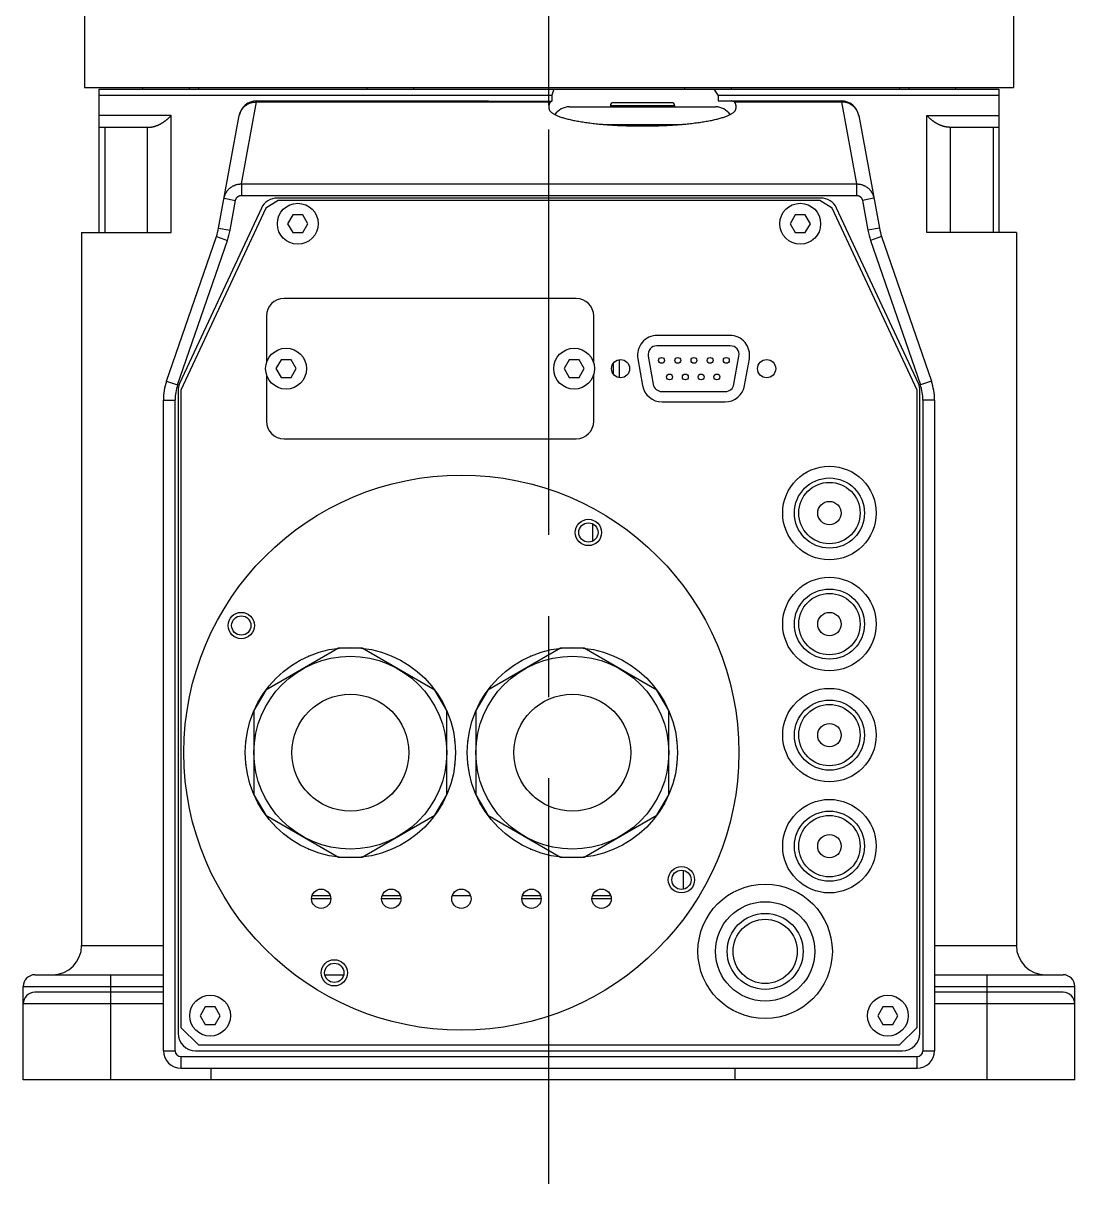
# Model space of a CAD drawing. Extents: x 0 to 3364, y 0 to 2376.
# Drawn here: x 2322.3 to 2502.3, y 922.5 to 1121.1 of the extents above; entities that cross this region are included whole.
import ezdxf

# ---------------------------------------------------------------- set-up
doc = ezdxf.new("R2010")
doc.units = 0
doc.header["$LTSCALE"] = 185.02
doc.linetypes.add('CENTER', pattern=[0.6, 0.375, -0.075, 0.075, -0.075])
doc.layers.get('0').update_dxf_attribs({"linetype": 'CONTINUOUS'})
doc.layers.add('DEFAULT_1', color=7, linetype='CENTER')

msp = doc.modelspace()

# ---------------------------------------------------------------- linework, layer by layer
for p, q in [((2332.8439, 1126.8014), (2332.8439, 1110.1014)), ((2491.8439, 1126.8014), (2491.8439, 1110.1014)), ((2332.8441, 1110.1014), (2491.8438, 1110.1014)), ((2342.7485, 1110.1014), (2342.7485, 1109.8014)), ((2350.7485, 1110.1014), (2350.7485, 1109.8014)), ((2352.3439, 1110.1014), (2352.3439, 1109.8014)), ((2381.1734, 1110.1014), (2381.1734, 1109.8014)), ((2389.1734, 1110.1014), (2389.1734, 1109.8014)), ((2435.5145, 1110.1014), (2435.5145, 1109.8014)), ((2443.5145, 1110.1014), (2443.5145, 1109.8014)), ((2472.3439, 1110.1014), (2472.3439, 1109.8014)), ((2473.9394, 1110.1014), (2473.9394, 1109.8014)), ((2481.9394, 1110.1014), (2481.9394, 1109.8014)), ((2335.3439, 1109.8014), (2489.3439, 1109.8014)), ((2335.3439, 1085.3014), (2335.3439, 1109.8014)), ((2335.3439, 1108.8014), (2412.8524, 1108.8014)), ((2412.8524, 1108.8014), (2412.8524, 1107.759)), ((2441.2797, 1108.8014), (2489.3439, 1108.8014)), ((2441.2797, 1108.8014), (2441.2797, 1107.8014)), ((2489.3439, 1109.8014), (2489.3439, 1085.3014)), ((2359.6814, 1093.6053), (2362.2546, 1107.633)), ((2362.2546, 1107.633), (2412.6459, 1107.633)), ((2362.2762, 1107.8014), (2400.2359, 1107.8014)), ((2412.3439, 1107.0578), (2412.3439, 1106.5001)), ((2415.8439, 1106.8014), (2440.8439, 1106.8014)), ((2422.8439, 1107.0014), (2433.8439, 1107.0014)), ((2422.8439, 1107.0014), (2422.8439, 1106.8014)), ((2433.3269, 1107.5014), (2423.3439, 1107.5014)), ((2433.8439, 1107.0014), (2433.8439, 1106.8014)), ((2441.2797, 1107.8014), (2462.4117, 1107.8014)), ((2444.042, 1107.633), (2462.4333, 1107.633)), ((2444.3439, 1107.0578), (2444.3439, 1106.5001)), ((2462.4333, 1107.633), (2465.0065, 1093.6053)), ((2347.6488, 1105.3014), (2335.3439, 1105.3014)), ((2347.6488, 1085.3014), (2347.6488, 1105.3014)), ((2355.7851, 1086.0428), (2359.3254, 1105.3427)), ((2465.3625, 1105.3427), (2468.9028, 1086.0428)), ((2477.0391, 1105.3014), (2489.3439, 1105.3014)), ((2477.0391, 1085.3014), (2477.0391, 1105.3014)), ((2335.3439, 1103.3014), (2343.7971, 1103.3014)), ((2336.3439, 1103.3014), (2336.3439, 1085.3014)), ((2343.6053, 1085.3014), (2343.6053, 1103.3014)), ((2421.6179, 1103.8014), (2435.07, 1103.8014)), ((2480.8908, 1103.3014), (2489.3439, 1103.3014)), ((2481.0826, 1085.3014), (2481.0826, 1103.3014)), ((2488.3439, 1103.3014), (2488.3439, 1085.3014)), ((2359.6814, 1093.6053), (2465.0065, 1093.6053)), ((2359.6814, 1093.6053), (2359.6814, 1091.6389)), ((2465.0065, 1093.6053), (2465.0065, 1091.6389)), ((2356.7244, 1091.1631), (2358.6916, 1090.8022)), ((2357.7523, 1085.6819), (2358.6916, 1090.8022)), ((2359.6814, 1091.6389), (2465.0065, 1091.6389)), ((2365.9989, 1090.8014), (2363.865, 1089.4419)), ((2458.851, 1091.1986), (2365.8369, 1091.1986)), ((2458.6889, 1090.8014), (2365.9989, 1090.8014)), ((2460.8229, 1089.4419), (2458.6889, 1090.8014)), ((2467.9635, 1091.1631), (2465.9963, 1090.8022)), ((2465.9963, 1090.8022), (2466.9356, 1085.6819)), ((2363.118, 1089.4665), (2349.125, 1059.4584)), ((2363.865, 1089.4419), (2349.3439, 1058.3014)), ((2368.4779, 1088.3014), (2367.6119, 1086.8014)), ((2370.21, 1088.3014), (2368.4779, 1088.3014)), ((2371.076, 1086.8014), (2370.21, 1088.3014)), ((2454.4779, 1088.3014), (2453.6119, 1086.8014)), ((2456.21, 1088.3014), (2454.4779, 1088.3014)), ((2457.076, 1086.8014), (2456.21, 1088.3014)), ((2475.3439, 1058.3014), (2460.8229, 1089.4419)), ((2475.5629, 1059.4584), (2461.5699, 1089.4665)), ((2367.6119, 1086.8014), (2368.4779, 1085.3014)), ((2370.21, 1085.3014), (2371.076, 1086.8014)), ((2453.6119, 1086.8014), (2454.4779, 1085.3014)), ((2456.21, 1085.3014), (2457.076, 1086.8014)), ((2332.3439, 1085.3014), (2347.6488, 1085.3014)), ((2332.3439, 1085.3014), (2332.3439, 963.3014)), ((2346.8897, 1059.8849), (2355.4035, 1084.5888)), ((2355.4035, 1084.5888), (2357.2944, 1083.9371)), ((2355.7851, 1086.0428), (2357.7523, 1085.6819)), ((2368.4779, 1085.3014), (2370.21, 1085.3014)), ((2454.4779, 1085.3014), (2456.21, 1085.3014)), ((2468.9028, 1086.0428), (2466.9356, 1085.6819)), ((2469.2844, 1084.5888), (2467.3935, 1083.9371)), ((2469.2844, 1084.5888), (2477.7982, 1059.8849)), ((2492.3439, 1085.3014), (2477.0391, 1085.3014)), ((2492.3439, 1085.3014), (2492.3439, 963.3014)), ((2348.7805, 1059.2332), (2357.2944, 1083.9371)), ((2467.3935, 1083.9371), (2475.9074, 1059.2332)), ((2416.9939, 1074.0014), (2366.9939, 1074.0014)), ((2363.9939, 1071.0014), (2363.9939, 1063.0114)), ((2419.9939, 1063.0114), (2419.9939, 1071.0014)), ((2443.292, 1067.7014), (2430.8959, 1067.7014)), ((2443.3763, 1065.9114), (2430.8116, 1065.9114)), ((2366.4779, 1063.5014), (2365.6119, 1062.0014)), ((2368.21, 1063.5014), (2366.4779, 1063.5014)), ((2369.076, 1062.0014), (2368.21, 1063.5014)), ((2415.7779, 1063.5014), (2414.9119, 1062.0014)), ((2417.51, 1063.5014), (2415.7779, 1063.5014)), ((2418.376, 1062.0014), (2417.51, 1063.5014)), ((2423.3439, 1062.9132), (2423.3439, 1061.0896)), ((2424.3439, 1063.5301), (2424.3439, 1060.4728)), ((2427.5476, 1063.711), (2428.3587, 1059.111)), ((2429.3344, 1064.1509), (2430.1843, 1059.3309)), ((2444.0036, 1059.3309), (2444.8535, 1064.1509)), ((2445.8292, 1059.111), (2446.6403, 1063.711)), ((2363.9939, 1060.9914), (2363.9939, 1053.0014)), ((2365.6119, 1062.0014), (2366.4779, 1060.5014)), ((2366.4779, 1060.5014), (2368.21, 1060.5014)), ((2368.21, 1060.5014), (2369.076, 1062.0014)), ((2414.9119, 1062.0014), (2415.7779, 1060.5014)), ((2415.7779, 1060.5014), (2417.51, 1060.5014)), ((2417.51, 1060.5014), (2418.376, 1062.0014)), ((2419.9939, 1053.0014), (2419.9939, 1060.9914)), ((2346.8897, 1059.8849), (2348.7805, 1059.2332)), ((2477.7982, 1059.8849), (2475.9074, 1059.2332)), ((2346.3439, 1056.6266), (2348.3439, 1056.6266)), ((2346.3439, 945.3014), (2346.3439, 1056.6266)), ((2348.3439, 945.3014), (2348.3439, 1056.6266)), ((2348.8439, 1058.1906), (2348.8439, 948.3014)), ((2349.3439, 1058.3014), (2349.3439, 949.3014)), ((2431.6615, 1058.0914), (2442.5264, 1058.0914)), ((2475.3439, 949.3014), (2475.3439, 1058.3014)), ((2475.8439, 948.3014), (2475.8439, 1058.1906)), ((2478.3439, 1056.6266), (2476.3439, 1056.6266)), ((2476.3439, 1056.6266), (2476.3439, 945.3014)), ((2478.3439, 1056.6266), (2478.3439, 945.3014)), ((2431.707, 1056.3014), (2442.4809, 1056.3014)), ((2366.9939, 1050.0014), (2416.9939, 1050.0014)), ((2419.8439, 1032.5051), (2419.8439, 1035.442)), ((2376.3239, 1014.1877), (2363.864, 1006.994)), ((2371.1502, 1012.8014), (2371.1259, 1012.7874)), ((2371.1585, 1012.8014), (2371.1502, 1012.8014)), ((2380.364, 1014.1877), (2376.3239, 1014.1877)), ((2392.8239, 1006.994), (2380.364, 1014.1877)), ((2385.5377, 1012.8014), (2385.5294, 1012.8014)), ((2385.562, 1012.7874), (2385.5377, 1012.8014)), ((2414.3239, 1014.1877), (2401.864, 1006.994)), ((2409.1502, 1012.8014), (2409.1259, 1012.7874)), ((2409.1585, 1012.8014), (2409.1502, 1012.8014)), ((2418.364, 1014.1877), (2414.3239, 1014.1877)), ((2430.8239, 1006.994), (2418.364, 1014.1877)), ((2423.5377, 1012.8014), (2423.5294, 1012.8014)), ((2423.562, 1012.7874), (2423.5377, 1012.8014)), ((2367.6514, 1010.7814), (2367.6472, 1010.7742)), ((2367.6757, 1010.7954), (2367.6514, 1010.7814)), ((2389.0365, 1010.7814), (2389.0121, 1010.7954)), ((2389.0407, 1010.7742), (2389.0365, 1010.7814)), ((2405.6514, 1010.7814), (2405.6472, 1010.7742)), ((2405.6757, 1010.7954), (2405.6514, 1010.7814)), ((2427.0365, 1010.7814), (2427.0121, 1010.7954)), ((2427.0407, 1010.7742), (2427.0365, 1010.7814)), ((2363.864, 1006.994), (2361.8439, 1003.4952)), ((2394.8439, 1003.4952), (2392.8239, 1006.994)), ((2401.864, 1006.994), (2399.8439, 1003.4952)), ((2432.8439, 1003.4952), (2430.8239, 1006.994)), ((2361.8439, 1003.4952), (2361.8439, 989.1077)), ((2394.8439, 989.1077), (2394.8439, 1003.4952)), ((2399.8439, 1003.4952), (2399.8439, 989.1077)), ((2432.8439, 989.1077), (2432.8439, 1003.4952)), ((2360.4618, 998.3287), (2360.4577, 998.3214)), ((2360.4577, 998.3214), (2360.4577, 998.2933)), ((2396.2302, 998.3214), (2396.2261, 998.3287)), ((2396.2302, 998.2933), (2396.2302, 998.3214)), ((2398.4618, 998.3287), (2398.4577, 998.3214)), ((2398.4577, 998.3214), (2398.4577, 998.2933)), ((2434.2302, 998.3214), (2434.2261, 998.3287)), ((2434.2302, 998.2933), (2434.2302, 998.3214)), ((2360.4577, 994.3095), (2360.4577, 994.2814)), ((2360.4577, 994.2814), (2360.4618, 994.2742)), ((2396.2261, 994.2742), (2396.2302, 994.2814)), ((2396.2302, 994.2814), (2396.2302, 994.3095)), ((2398.4577, 994.3095), (2398.4577, 994.2814)), ((2398.4577, 994.2814), (2398.4618, 994.2742)), ((2434.2261, 994.2742), (2434.2302, 994.2814)), ((2434.2302, 994.2814), (2434.2302, 994.3095)), ((2361.8439, 989.1077), (2363.864, 985.6089)), ((2392.8239, 985.6089), (2394.8439, 989.1077)), ((2399.8439, 989.1077), (2401.864, 985.6089)), ((2430.8239, 985.6089), (2432.8439, 989.1077)), ((2363.864, 985.6089), (2376.3239, 978.4151)), ((2380.364, 978.4151), (2392.8239, 985.6089)), ((2401.864, 985.6089), (2414.3239, 978.4151)), ((2418.364, 978.4151), (2430.8239, 985.6089)), ((2367.6472, 981.8287), (2367.6514, 981.8214)), ((2367.6514, 981.8214), (2367.6757, 981.8074)), ((2389.0121, 981.8074), (2389.0365, 981.8214)), ((2389.0365, 981.8214), (2389.0407, 981.8287)), ((2405.6472, 981.8287), (2405.6514, 981.8214)), ((2405.6514, 981.8214), (2405.6757, 981.8074)), ((2427.0121, 981.8074), (2427.0365, 981.8214)), ((2427.0365, 981.8214), (2427.0407, 981.8287)), ((2371.1259, 979.8155), (2371.1502, 979.8014)), ((2371.1502, 979.8014), (2371.1585, 979.8014)), ((2385.5294, 979.8014), (2385.5377, 979.8014)), ((2385.5377, 979.8014), (2385.562, 979.8155)), ((2409.1259, 979.8155), (2409.1502, 979.8014)), ((2409.1502, 979.8014), (2409.1585, 979.8014)), ((2423.5294, 979.8014), (2423.5377, 979.8014)), ((2423.5377, 979.8014), (2423.562, 979.8155)), ((2376.3239, 978.4151), (2380.364, 978.4151)), ((2414.3239, 978.4151), (2418.364, 978.4151)), ((2435.3439, 972.9371), (2435.3439, 976.1657)), ((2374.9939, 971.3014), (2371.6939, 971.3014)), ((2374.9163, 971.8014), (2371.7716, 971.8014)), ((2386.9939, 971.3014), (2383.6939, 971.3014)), ((2386.9163, 971.8014), (2383.7716, 971.8014)), ((2398.9163, 971.8014), (2395.7716, 971.8014)), ((2410.9939, 971.3014), (2407.6939, 971.3014)), ((2410.9163, 971.8014), (2407.7716, 971.8014)), ((2422.9939, 971.3014), (2419.6939, 971.3014)), ((2422.9163, 971.8014), (2419.7716, 971.8014)), ((2332.3439, 963.3014), (2346.3439, 963.3014)), ((2478.3439, 963.3014), (2492.3439, 963.3014)), ((2324.3439, 958.3014), (2346.3439, 958.3014)), ((2337.3439, 940.3014), (2337.3439, 958.3014)), ((2373.9789, 958.3014), (2377.209, 958.3014)), ((2478.3439, 958.3014), (2500.3439, 958.3014)), ((2487.3439, 940.3014), (2487.3439, 958.3014)), ((2322.3439, 956.3014), (2346.3439, 956.3014)), ((2322.3439, 940.3014), (2322.3439, 956.3014)), ((2346.3439, 955.3014), (2324.3439, 955.3014)), ((2478.3439, 956.3014), (2502.3439, 956.3014)), ((2500.3439, 955.3014), (2478.3439, 955.3014)), ((2502.3439, 940.3014), (2502.3439, 956.3014)), ((2346.3439, 953.3014), (2322.3439, 953.3014)), ((2502.3439, 953.3014), (2478.3439, 953.3014)), ((2353.4779, 952.8014), (2352.6119, 951.3014)), ((2352.6119, 951.3014), (2353.4779, 949.8014)), ((2355.21, 952.8014), (2353.4779, 952.8014)), ((2356.076, 951.3014), (2355.21, 952.8014)), ((2355.21, 949.8014), (2356.076, 951.3014)), ((2469.4779, 952.8014), (2468.6119, 951.3014)), ((2468.6119, 951.3014), (2469.4779, 949.8014)), ((2471.21, 952.8014), (2469.4779, 952.8014)), ((2472.076, 951.3014), (2471.21, 952.8014)), ((2471.21, 949.8014), (2472.076, 951.3014)), ((2349.3439, 949.3014), (2352.3439, 946.3014)), ((2353.4779, 949.8014), (2355.21, 949.8014)), ((2469.4779, 949.8014), (2471.21, 949.8014)), ((2472.3439, 946.3014), (2475.3439, 949.3014)), ((2346.3439, 945.3014), (2348.3439, 945.3014)), ((2351.8439, 945.3014), (2472.8439, 945.3014)), ((2352.3439, 946.3014), (2472.3439, 946.3014)), ((2476.3439, 945.3014), (2478.3439, 945.3014)), ((2349.3439, 944.3014), (2475.3439, 944.3014)), ((2349.3439, 944.3014), (2349.3439, 942.3014)), ((2475.3439, 942.3014), (2475.3439, 944.3014)), ((2349.3439, 942.3014), (2475.3439, 942.3014)), ((2354.4929, 940.3014), (2354.4929, 942.3014)), ((2444.2071, 940.3014), (2444.2071, 942.3014)), ((2502.3439, 940.3014), (2322.3439, 940.3014))]:
    msp.add_line(p, q)
for centre, radius in [((2369.3439, 1086.8014), 3.5), ((2455.3439, 1086.8014), 3.5), ((2367.3439, 1062.0014), 3.5), ((2416.6439, 1062.0014), 3.5), ((2424.5939, 1062.0014), 1.55), ((2431.6139, 1063.4214), 0.5), ((2434.3839, 1063.4214), 0.5), ((2437.1539, 1063.4214), 0.5), ((2439.9239, 1063.4214), 0.5), ((2442.6939, 1063.4214), 0.5), ((2449.5939, 1062.0014), 1.55), ((2432.9839, 1060.5814), 0.5), ((2435.6839, 1060.5814), 0.5), ((2438.3839, 1060.5814), 0.5), ((2441.0839, 1060.5814), 0.5), ((2460.3439, 1037.3014), 8), ((2397.3439, 996.3014), 47.5), ((2460.3439, 1037.3014), 6), ((2460.3439, 1037.3014), 5.25), ((2460.3439, 1037.3014), 2), ((2419.0939, 1033.9735), 2.25), ((2419.0939, 1033.9735), 1.65), ((2460.3439, 1018.3014), 8), ((2460.3439, 1018.3014), 6), ((2460.3439, 1018.3014), 5.25), ((2359.6718, 1018.0514), 2.25), ((2359.6718, 1018.0514), 1.65), ((2460.3439, 1018.3014), 2), ((2378.3439, 996.3014), 18), ((2378.3439, 996.3014), 16.5), ((2416.3439, 996.3014), 18), ((2416.3439, 996.3014), 16.5), ((2460.3439, 999.3014), 8), ((2378.3439, 996.3014), 10.0069), ((2378.3439, 996.3014), 10), ((2416.3439, 996.3014), 10.0069), ((2416.3439, 996.3014), 10), ((2460.3439, 999.3014), 6), ((2460.3439, 999.3014), 5.25), ((2460.3439, 999.3014), 2), ((2460.3439, 980.3014), 8), ((2460.3439, 980.3014), 6), ((2460.3439, 980.3014), 5.25), ((2460.3439, 980.3014), 2), ((2435.0161, 974.5514), 2.25), ((2435.0161, 974.5514), 1.65), ((2449.3439, 962.3014), 11.5), ((2373.3439, 971.3014), 1.65), ((2385.3439, 971.3014), 1.65), ((2397.3439, 971.3014), 1.65), ((2409.3439, 971.3014), 1.65), ((2421.3439, 971.3014), 1.65), ((2449.3439, 962.3014), 8.5), ((2449.3439, 962.3014), 6.5), ((2449.3439, 962.3014), 5.5), ((2375.5939, 958.6293), 2.25), ((2375.5939, 958.6293), 1.65), ((2354.3439, 951.3014), 3.5), ((2470.3439, 951.3014), 3.5)]:
    msp.add_circle(centre, radius)
for centre, radius, start, end in [((2362.2762, 1104.8014), 3, 90, 169.605404), ((2415.8439, 1103.8014), 3, 90, 146.347507), ((2423.3439, 1107.0014), 0.5, 90, 180), ((2433.3439, 1107.0014), 0.5, 0, 90), ((2440.8439, 1103.8014), 3, 33.652493, 90), ((2462.4117, 1104.8014), 3, 10.394596, 90), ((2365.8369, 1088.1986), 3, 90, 155), ((2458.851, 1088.1986), 3, 25, 90), ((2345.9492, 1087.8471), 10, 340.984189, 349.605404), ((2345.9492, 1087.8471), 12, 340.984189, 349.605404), ((2478.7387, 1087.8471), 12, 190.394596, 199.015811), ((2478.7387, 1087.8471), 10, 190.394596, 199.015811), ((2366.9939, 1071.0014), 3, 90, 180), ((2416.9939, 1071.0014), 3, 0, 90), ((2430.8959, 1064.3014), 3.4, 90, 190), ((2443.292, 1064.3014), 3.4, 350, 90), ((2430.8116, 1064.4114), 1.5, 90, 190), ((2443.3763, 1064.4114), 1.5, 350, 90), ((2356.3439, 1056.6266), 10, 160.984189, 180), ((2356.3439, 1056.6266), 8, 160.984189, 180), ((2351.8439, 1058.1906), 3, 155, 180), ((2431.707, 1059.7014), 3.4, 190, 270), ((2431.6615, 1059.5914), 1.5, 190, 270), ((2442.4809, 1059.7014), 3.4, 270, 350), ((2442.5264, 1059.5914), 1.5, 270, 350), ((2472.8439, 1058.1906), 3, 0, 25), ((2468.3439, 1056.6266), 8, 0, 19.015811), ((2468.3439, 1056.6266), 10, 0, 19.015811), ((2366.9939, 1053.0014), 3, 180, 270), ((2416.9939, 1053.0014), 3, 270, 360), ((2463.8439, 1019.3014), 1.65, 191.692204, 200.417896), ((2327.3439, 963.3014), 5, 270, 360), ((2497.3439, 963.3014), 5, 180, 270), ((2324.3439, 956.3014), 2, 90, 180), ((2500.3439, 956.3014), 2, 0, 90), ((2324.3439, 953.3014), 2, 90, 180), ((2500.3439, 953.3014), 2, 0, 90), ((2351.8439, 948.3014), 3, 180, 270), ((2472.8439, 948.3014), 3, 270, 360), ((2349.3439, 945.3014), 3, 180, 270), ((2349.3439, 945.3014), 1, 180, 270), ((2475.3439, 945.3014), 3, 270, 360), ((2475.3439, 945.3014), 1, 270, 360)]:
    msp.add_arc(centre, radius, start, end)
for points, start_tangent, end_tangent in [([(2413.1466, 1109.8014), (2413.0417, 1109.4719), (2412.9436, 1109.1385), (2412.8524, 1108.8014)], (-0.31371618, -0.9495168), (-0.25049126, -0.96811886)), ([(2441.2797, 1108.8014), (2441.0707, 1109.1385), (2440.8566, 1109.4719), (2440.6376, 1109.8014)], (-0.52004289, 0.85414015), (-0.56011501, 0.82841485)), ([(2359.3038, 1105.2248), (2359.3396, 1105.392), (2359.3852, 1105.5568), (2359.4405, 1105.7187), (2359.5052, 1105.8771), (2359.5792, 1106.0315), (2359.6622, 1106.1814), (2359.754, 1106.3262), (2359.8541, 1106.4655), (2359.9623, 1106.5988), (2360.0782, 1106.7256), (2360.2015, 1106.8456), (2360.3317, 1106.9583), (2360.4683, 1107.0633), (2360.6109, 1107.1604), (2360.7591, 1107.2491), (2360.9123, 1107.3291), (2361.0701, 1107.4003), (2361.2318, 1107.4623), (2361.3969, 1107.515), (2361.565, 1107.5581), (2361.7353, 1107.5916), (2361.9074, 1107.6153), (2362.0807, 1107.6291), (2362.2546, 1107.633)], (0.18042638, 0.98358849), (0.99998123, -0.00612732)), ([(2362.2546, 1107.633), (2362.2623, 1107.6935), (2362.2684, 1107.7407), (2362.2727, 1107.7744), (2362.2753, 1107.7947), (2362.2762, 1107.8014)], (0.12735732, 0.9918569), (0.12736181, 0.99185633)), ([(2400.2359, 1107.8014), (2402.0155, 1107.7982), (2403.8067, 1107.7906), (2405.6072, 1107.7811), (2407.4144, 1107.7718), (2409.2262, 1107.7643), (2411.0386, 1107.7598), (2412.8524, 1107.759)], (1, 0), (0.99999983, 0.00058724)), ([(2412.6459, 1107.633), (2412.5539, 1107.5381), (2412.4784, 1107.4427), (2412.4197, 1107.3468), (2412.3776, 1107.2507), (2412.3524, 1107.1543), (2412.3439, 1107.0578)], (-0.72746193, -0.68614804), (0, -1)), ([(2412.3439, 1106.5001), (2412.3562, 1106.3836), (2412.3931, 1106.2672), (2412.4544, 1106.1512), (2412.5401, 1106.0358), (2412.6501, 1105.9211), (2412.7841, 1105.8073), (2412.9419, 1105.6946), (2413.1232, 1105.5832), (2413.3277, 1105.4733), (2413.555, 1105.365), (2413.8048, 1105.2585), (2414.0766, 1105.1539), (2414.3699, 1105.0515), (2414.6843, 1104.9513), (2415.0192, 1104.8536), (2415.374, 1104.7584), (2415.7482, 1104.666), (2416.1411, 1104.5764), (2416.5522, 1104.4897), (2416.9806, 1104.4062), (2417.4258, 1104.3259), (2417.8871, 1104.2489), (2418.3636, 1104.1753), (2418.8547, 1104.1053), (2419.3595, 1104.039), (2419.8774, 1103.9763), (2420.4076, 1103.9175), (2420.9491, 1103.8625), (2421.5013, 1103.8115), (2422.0632, 1103.7645), (2422.6342, 1103.7216), (2423.2133, 1103.6828), (2423.7996, 1103.6483), (2424.3925, 1103.6179), (2424.9909, 1103.5918), (2425.5941, 1103.57), (2426.2011, 1103.5526), (2426.8112, 1103.5394), (2427.4234, 1103.5307), (2428.037, 1103.5263), (2428.6509, 1103.5263), (2429.2645, 1103.5307), (2429.8767, 1103.5394), (2430.4868, 1103.5526), (2431.0938, 1103.57), (2431.697, 1103.5918), (2432.2954, 1103.6179), (2432.8883, 1103.6483), (2433.4746, 1103.6828), (2434.0537, 1103.7216), (2434.6247, 1103.7645), (2435.1866, 1103.8115), (2435.7388, 1103.8625), (2436.2803, 1103.9175), (2436.8105, 1103.9763), (2437.3284, 1104.039), (2437.8332, 1104.1053), (2438.3243, 1104.1753), (2438.8008, 1104.2489), (2439.2621, 1104.3259), (2439.7073, 1104.4062), (2440.1357, 1104.4897), (2440.5467, 1104.5764), (2440.9397, 1104.666), (2441.3139, 1104.7584), (2441.6687, 1104.8536), (2442.0036, 1104.9513), (2442.318, 1105.0515), (2442.6113, 1105.1539), (2442.8831, 1105.2585), (2443.1329, 1105.365), (2443.3602, 1105.4733), (2443.5647, 1105.5832), (2443.746, 1105.6946), (2443.9038, 1105.8073), (2444.0378, 1105.9211), (2444.1477, 1106.0358), (2444.2335, 1106.1512), (2444.2948, 1106.2672), (2444.3317, 1106.3836), (2444.3439, 1106.5001)], (0, -1), (0, 1)), ([(2412.8524, 1107.759), (2412.7771, 1107.7263), (2412.7083, 1107.6842), (2412.6459, 1107.633)], (-0.94158496, -0.33677554), (-0.72746193, -0.68614804)), ([(2444.042, 1107.633), (2443.9662, 1107.6934), (2443.8812, 1107.7406), (2443.7867, 1107.7743), (2443.6825, 1107.7946), (2443.5682, 1107.8014)], (-0.72746193, 0.68614804), (-1, 0)), ([(2444.3439, 1107.0578), (2444.3355, 1107.1543), (2444.3103, 1107.2507), (2444.2682, 1107.3468), (2444.2095, 1107.4427), (2444.134, 1107.5381), (2444.042, 1107.633)], (0, 1), (-0.72746193, 0.68614804)), ([(2462.4117, 1107.8014), (2462.4126, 1107.7947), (2462.4152, 1107.7744), (2462.4195, 1107.7407), (2462.4255, 1107.6935), (2462.4333, 1107.633)], (0.12736181, -0.99185633), (0.12735732, -0.9918569)), ([(2465.36, 1105.3421), (2465.3483, 1105.392), (2465.3027, 1105.5568), (2465.2474, 1105.7187), (2465.1826, 1105.8771), (2465.1087, 1106.0315), (2465.0257, 1106.1814), (2464.9339, 1106.3262), (2464.8338, 1106.4655), (2464.7256, 1106.5988), (2464.6096, 1106.7256), (2464.4864, 1106.8456), (2464.3562, 1106.9583), (2464.2196, 1107.0633), (2464.077, 1107.1604), (2463.9288, 1107.2491), (2463.7756, 1107.3291), (2463.6178, 1107.4003), (2463.4561, 1107.4623), (2463.291, 1107.515), (2463.1229, 1107.5581), (2462.9526, 1107.5916), (2462.7805, 1107.6153), (2462.6072, 1107.6291), (2462.4333, 1107.633)], (-0.22093227, 0.97528915), (-0.99998123, -0.00612732)), ([(2343.7971, 1103.3014), (2343.9443, 1103.3049), (2344.09, 1103.3151), (2344.2339, 1103.3314), (2344.376, 1103.3532), (2344.516, 1103.3802), (2344.654, 1103.4118), (2344.7897, 1103.4477), (2344.9231, 1103.4876), (2345.0543, 1103.5311), (2345.1832, 1103.5779), (2345.3098, 1103.6278), (2345.434, 1103.6805), (2345.5559, 1103.7358), (2345.6755, 1103.7934), (2345.7928, 1103.8533), (2345.9077, 1103.9153), (2346.0204, 1103.979), (2346.1307, 1104.0446), (2346.2387, 1104.1116), (2346.3444, 1104.1801), (2346.4478, 1104.2499), (2346.5489, 1104.3209), (2346.6476, 1104.393), (2346.7441, 1104.466), (2346.8382, 1104.5398), (2346.9299, 1104.6144), (2347.0193, 1104.6896), (2347.1064, 1104.7653), (2347.1911, 1104.8415), (2347.2734, 1104.9179), (2347.3534, 1104.9946), (2347.4309, 1105.0714), (2347.506, 1105.1482), (2347.5786, 1105.2249), (2347.6488, 1105.3014)], (1, 0), (0.66991244, 0.74244011)), ([(2465.3613, 1105.3365), (2465.36, 1105.3421)], (-0.21899197, 0.97572666), (-0.22093227, 0.97528915)), ([(2465.3841, 1105.2248), (2465.3613, 1105.3365)], (-0.18042638, 0.98358849), (-0.21899198, 0.97572666)), ([(2480.8908, 1103.3014), (2480.7436, 1103.3049), (2480.5979, 1103.3151), (2480.454, 1103.3314), (2480.3119, 1103.3532), (2480.1718, 1103.3802), (2480.0339, 1103.4118), (2479.8982, 1103.4477), (2479.7647, 1103.4876), (2479.6336, 1103.5311), (2479.5047, 1103.5779), (2479.3781, 1103.6278), (2479.2539, 1103.6805), (2479.132, 1103.7358), (2479.0124, 1103.7934), (2478.8951, 1103.8533), (2478.7801, 1103.9153), (2478.6675, 1103.979), (2478.5572, 1104.0446), (2478.4492, 1104.1116), (2478.3435, 1104.1801), (2478.2401, 1104.2499), (2478.139, 1104.3209), (2478.0403, 1104.393), (2477.9438, 1104.466), (2477.8497, 1104.5398), (2477.758, 1104.6144), (2477.6685, 1104.6896), (2477.5815, 1104.7653), (2477.4968, 1104.8415), (2477.4145, 1104.9179), (2477.3345, 1104.9946), (2477.257, 1105.0714), (2477.1819, 1105.1482), (2477.1093, 1105.2249), (2477.0391, 1105.3014)], (-1, 0), (-0.66991244, 0.74244011)), ([(2356.7244, 1091.1631), (2356.7606, 1091.3325), (2356.8066, 1091.4995), (2356.8624, 1091.6635), (2356.9276, 1091.824), (2357.002, 1091.9805), (2357.0855, 1092.1323), (2357.1777, 1092.2791), (2357.2782, 1092.4202), (2357.3869, 1092.5553), (2357.5032, 1092.6839), (2357.6269, 1092.8055), (2357.7574, 1092.9197), (2357.8944, 1093.0262), (2358.0373, 1093.1245), (2358.1857, 1093.2145), (2358.3392, 1093.2957), (2358.497, 1093.3679), (2358.6589, 1093.4308), (2358.8241, 1093.4844), (2358.9921, 1093.5283), (2359.1625, 1093.5624), (2359.3345, 1093.5867), (2359.5077, 1093.601), (2359.6814, 1093.6053)], (0.18042681, 0.98358841), (0.99999166, -0.00408358)), ([(2465.0065, 1093.6053), (2465.1802, 1093.601), (2465.3534, 1093.5867), (2465.5254, 1093.5624), (2465.6958, 1093.5283), (2465.8638, 1093.4844), (2466.029, 1093.4308), (2466.1909, 1093.3679), (2466.3487, 1093.2957), (2466.5022, 1093.2145), (2466.6506, 1093.1245), (2466.7935, 1093.0262), (2466.9305, 1092.9197), (2467.061, 1092.8055), (2467.1846, 1092.6839), (2467.301, 1092.5553), (2467.4096, 1092.4202), (2467.5102, 1092.2791), (2467.6024, 1092.1323), (2467.6859, 1091.9805), (2467.7603, 1091.824), (2467.8255, 1091.6635), (2467.8813, 1091.4995), (2467.9273, 1091.3325), (2467.9635, 1091.1631)], (0.99999166, 0.00408358), (0.18042769, -0.98358825)), ([(2358.6916, 1090.8022), (2358.7039, 1090.86), (2358.7195, 1090.917), (2358.7383, 1090.973), (2358.7602, 1091.0278), (2358.7853, 1091.0813), (2358.8134, 1091.1332), (2358.8443, 1091.1833), (2358.8781, 1091.2316), (2358.9145, 1091.2778), (2358.9535, 1091.3218), (2358.9949, 1091.3634), (2359.0386, 1091.4025), (2359.0844, 1091.439), (2359.1323, 1091.4728), (2359.1819, 1091.5036), (2359.2332, 1091.5315), (2359.286, 1091.5564), (2359.34, 1091.5781), (2359.3952, 1091.5965), (2359.4513, 1091.6117), (2359.5082, 1091.6236), (2359.5656, 1091.6321), (2359.6234, 1091.6372), (2359.6814, 1091.6389)], (0.18042913, 0.98358799), (1, 0.0000029)), ([(2465.0065, 1091.6389), (2465.0645, 1091.6372), (2465.1223, 1091.6321), (2465.1797, 1091.6236), (2465.2366, 1091.6117), (2465.2927, 1091.5965), (2465.3479, 1091.5781), (2465.4019, 1091.5564), (2465.4547, 1091.5315), (2465.506, 1091.5036), (2465.5556, 1091.4728), (2465.6034, 1091.439), (2465.6493, 1091.4025), (2465.693, 1091.3634), (2465.7344, 1091.3218), (2465.7734, 1091.2778), (2465.8098, 1091.2316), (2465.8436, 1091.1833), (2465.8745, 1091.1332), (2465.9026, 1091.0813), (2465.9276, 1091.0278), (2465.9496, 1090.973), (2465.9684, 1090.917), (2465.984, 1090.86), (2465.9963, 1090.8022)], (1, -0.0000029), (0.18042913, -0.98358799))]:
    msp.add_spline(points, degree=3, dxfattribs=dict(start_tangent=start_tangent, end_tangent=end_tangent))
at = {"layer": 'DEFAULT_1'}
for p, q in [((2412.3439, 1107.0578), (2412.3439, 1584.4718)), ((2412.3439, 922.5372), (2412.3439, 1106.5001))]:
    msp.add_line(p, q, dxfattribs=at)

doc.saveas('drawing.dxf')
